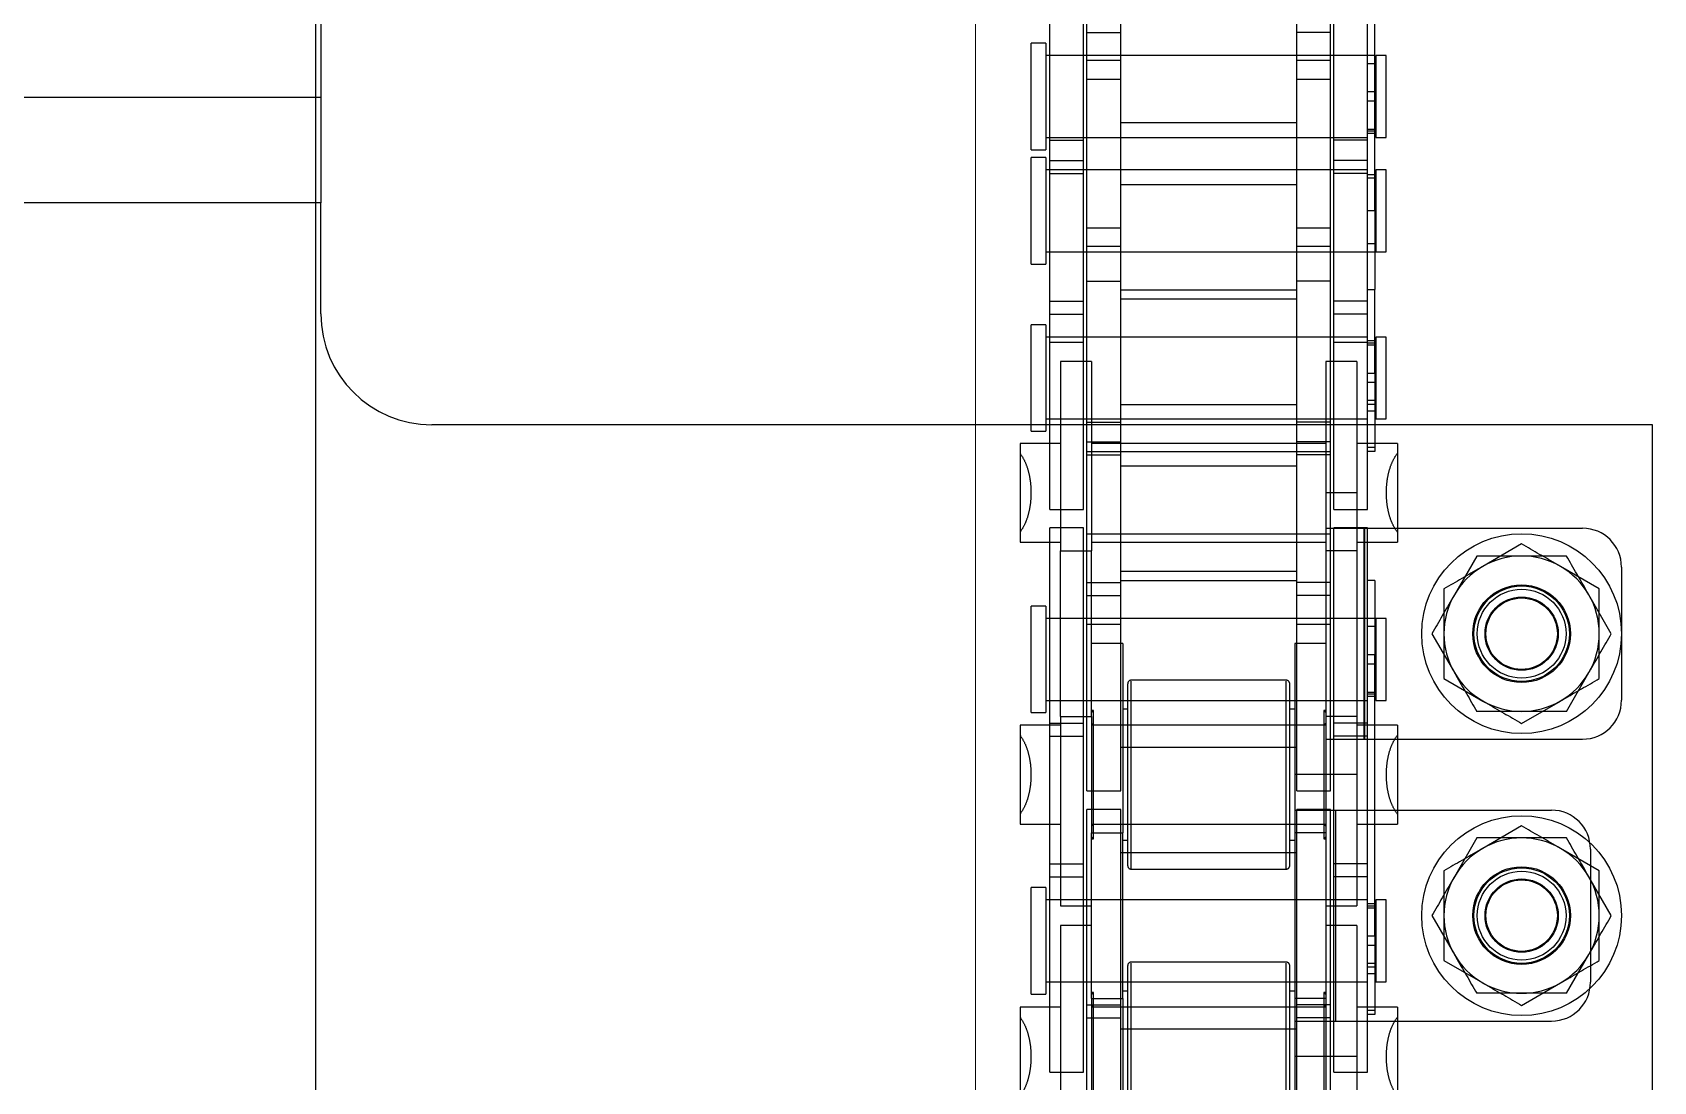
# Model space of a CAD drawing. Header units: metres. Extents: x 0 to 63075, y 0 to 44550.
# Drawn here: x 14159.1 to 14232.2, y 28820.4 to 28867.6 of the extents above; entities that cross this region are included whole.
import ezdxf

# ---------------------------------------------------------------- set-up
doc = ezdxf.new("R2010")
doc.units = ezdxf.units.M
doc.header["$LTSCALE"] = 75
for name, pattern in [('CENTER2', [28.575, 19.05, -3.175, 3.175, -3.175]), ('CENTERX2', [101.6, 63.5, -12.7, 12.7, -12.7]), ('HIDDEN2', [4.7625, 3.175, -1.5875])]:
    doc.linetypes.add(name, pattern=pattern)
for name, color, linetype in [('SC1', 7, 'CENTER2'), ('SDM', 7, 'Continuous'), ('SL1', 8, 'Continuous'), ('SL4', 4, 'Continuous'), ('ST1', 7, 'HIDDEN2')]:
    doc.layers.add(name, color=color, linetype=linetype)

# ---------------------------------------------------------------- blocks, each defined once
blk = doc.blocks.new('A$Ca548c4ee')
at = {"layer": 'SL1'}
for radius, start, end in [(1821.5, 111.633291, 68.366709), (1758, 110.233541, 69.766459), (1758, 110.234334, 69.765666), (1750, 110.330114, 69.669886)]:
    blk.add_arc((5942.121, 7584.469), radius, start, end, dxfattribs=at)
blk = doc.blocks.new('A$Ca53c419a')
at = {"layer": 'SL4'}
for p, q in [((4430.188, 281.235), (4430.188, 300.98)), ((3669.713, 281.235), (4459.469, 281.235))]:
    blk.add_line(p, q, dxfattribs=at)
at = {"layer": 'ST1'}
for p, q in [((4430.188, 281), (4430.188, 421)), ((4434.95, 421), (4434.95, 281)), ((4430.188, 281), (4430.188, 281.235)), ((4425.188, 281), (4430.188, 281)), ((4439.713, 281), (4430.188, 281)), ((4420.188, 221), (4420.188, 276)), ((4393.508, 249.5), (4389.948, 249.5)), ((4393.953, 249.5), (4393.508, 249.5)), ((4393.953, 247.675), (4393.953, 249.5)), ((4402.648, 249.5), (4402.203, 249.5)), ((4402.203, 249.5), (4402.203, 247.675)), ((4406.208, 249.5), (4402.648, 249.5)), ((4406.653, 249.5), (4406.208, 249.5)), ((4406.653, 247.675), (4406.653, 249.5)), ((4415.348, 249.5), (4414.903, 249.5)), ((4414.903, 249.5), (4414.903, 247.675)), ((4418.908, 249.5), (4415.348, 249.5)), ((4419.353, 249.5), (4418.908, 249.5)), ((4419.353, 247.675), (4419.353, 249.5)), ((4394.543, 249), (4399.34, 249)), ((4394.543, 249), (4394.543, 248.342)), ((4399.34, 248.342), (4399.34, 249)), ((4407.222, 249), (4412.019, 249)), ((4407.222, 249), (4407.222, 248.342)), ((4412.019, 248.342), (4412.019, 249)), ((4419.9, 249), (4424.697, 249)), ((4419.9, 249), (4419.9, 248.342)), ((4424.697, 248.342), (4424.697, 249)), ((4427.429, 249), (4432.226, 249)), ((4427.429, 249), (4427.429, 248.342)), ((4432.226, 248.342), (4432.226, 249)), ((4432.578, 249), (4437.375, 249)), ((4432.578, 249), (4432.578, 248.342)), ((4437.375, 248.342), (4437.375, 249)), ((4397.633, 247.675), (4389.106, 247.675)), ((4391.022, 248.157), (4400.404, 248.157)), ((4391.022, 248.157), (4391.022, 246.637)), ((4394.548, 248.342), (4394.543, 248.342)), ((4399.34, 248.342), (4394.548, 248.342)), ((4395.097, 248.342), (4395.097, 233.843)), ((4395.097, 248.157), (4395.097, 246.637)), ((4397.633, 246.275), (4397.633, 247.675)), ((4407.049, 247.675), (4398.523, 247.675)), ((4398.523, 247.675), (4398.523, 246.275)), ((4398.787, 233.843), (4398.787, 248.342)), ((4398.787, 246.637), (4398.787, 248.157)), ((4399.819, 248.157), (4399.819, 246.637)), ((4400.404, 248.157), (4400.404, 246.637)), ((4400.404, 248.157), (4406.743, 248.157)), ((4406.159, 248.157), (4406.159, 246.637)), ((4406.743, 248.157), (4406.743, 246.637)), ((4406.743, 248.157), (4415.54, 248.157)), ((4407.049, 247.675), (4407.049, 246.275)), ((4407.049, 247.675), (4407.049, 246.275)), ((4407.049, 247.675), (4414.506, 247.675)), ((4407.226, 248.342), (4407.222, 248.342)), ((4412.019, 248.342), (4407.226, 248.342)), ((4407.775, 248.342), (4407.775, 233.843)), ((4407.775, 248.157), (4407.775, 246.637)), ((4411.465, 233.843), (4411.465, 248.342)), ((4411.465, 246.637), (4411.465, 248.157)), ((4414.506, 247.675), (4414.506, 246.275)), ((4423.033, 247.675), (4414.506, 247.675)), ((4414.506, 247.675), (4414.506, 246.275)), ((4415.54, 246.637), (4415.54, 248.157)), ((4416.378, 248.157), (4423.908, 248.157)), ((4416.378, 248.157), (4416.378, 246.637)), ((4419.904, 248.342), (4419.9, 248.342)), ((4424.697, 248.342), (4419.904, 248.342)), ((4420.453, 248.342), (4420.453, 233.843)), ((4420.453, 248.157), (4420.453, 246.637)), ((4423.033, 246.275), (4423.033, 247.675)), ((4423.908, 248.157), (4433.003, 248.157)), ((4423.908, 248.157), (4423.908, 246.637)), ((4424.143, 233.843), (4424.143, 248.342)), ((4424.143, 246.637), (4424.143, 248.157)), ((4425.176, 248.157), (4425.176, 246.637)), ((4425.76, 248.157), (4425.76, 246.637)), ((4432.226, 248.342), (4427.429, 248.342)), ((4427.983, 248.342), (4427.983, 233.843)), ((4427.983, 248.157), (4427.983, 246.637)), ((4431.515, 248.157), (4431.515, 246.637)), ((4431.673, 233.843), (4431.673, 248.342)), ((4431.673, 246.637), (4431.673, 248.157)), ((4432.099, 248.157), (4432.099, 246.637)), ((4432.582, 248.342), (4432.578, 248.342)), ((4437.375, 248.342), (4432.582, 248.342)), ((4433.003, 248.157), (4433.003, 246.637)), ((4433.003, 248.157), (4439.353, 248.157)), ((4433.132, 248.342), (4433.132, 233.843)), ((4433.132, 248.157), (4433.132, 246.637)), ((4436.822, 233.843), (4436.822, 248.342)), ((4436.822, 246.637), (4436.822, 248.157)), ((4387.725, 246.485), (4394.065, 246.485)), ((4388.835, 246.186), (4394.62, 246.186)), ((4394.349, 246.275), (4389.106, 246.275)), ((4391.022, 246.637), (4400.404, 246.637)), ((4393.48, 246.485), (4393.48, 244.965)), ((4393.953, 235.725), (4393.953, 246.275)), ((4393.953, 246.186), (4394.042, 246.275)), ((4393.953, 235.814), (4393.953, 246.186)), ((4394.065, 246.485), (4394.065, 244.965)), ((4394.065, 246.485), (4402.862, 246.485)), ((4394.349, 246.275), (4394.349, 244.875)), ((4394.349, 246.275), (4394.349, 244.875)), ((4394.349, 246.275), (4401.806, 246.275)), ((4394.62, 246.186), (4394.531, 246.275)), ((4394.62, 246.186), (4394.62, 246.275)), ((4395.097, 246.485), (4395.097, 244.965)), ((4398.787, 244.965), (4398.787, 246.485)), ((4400.404, 246.637), (4406.743, 246.637)), ((4401.624, 246.275), (4401.535, 246.186)), ((4401.535, 246.275), (4401.535, 246.186)), ((4401.535, 246.186), (4407.32, 246.186)), ((4407.049, 246.275), (4401.806, 246.275)), ((4401.806, 246.275), (4401.806, 244.875)), ((4401.806, 246.275), (4401.806, 244.875)), ((4402.114, 246.275), (4402.203, 246.186)), ((4402.203, 246.275), (4402.203, 235.725)), ((4402.203, 246.186), (4402.203, 235.814)), ((4402.862, 244.965), (4402.862, 246.485)), ((4403.7, 246.485), (4411.208, 246.485)), ((4403.7, 246.485), (4403.7, 244.965)), ((4406.653, 235.725), (4406.653, 246.275)), ((4406.653, 246.186), (4406.742, 246.275)), ((4406.653, 235.814), (4406.653, 246.186)), ((4406.743, 246.637), (4415.54, 246.637)), ((4407.049, 246.275), (4414.506, 246.275)), ((4407.32, 246.186), (4407.231, 246.275)), ((4407.32, 246.186), (4407.32, 246.275)), ((4407.775, 246.485), (4407.775, 244.965)), ((4410.333, 244.875), (4410.333, 246.275)), ((4411.208, 246.485), (4420.303, 246.485)), ((4411.208, 246.485), (4411.208, 244.965)), ((4411.465, 244.965), (4411.465, 246.485)), ((4412.498, 246.485), (4412.498, 244.965)), ((4413.082, 246.485), (4413.082, 244.965)), ((4423.033, 246.275), (4414.506, 246.275)), ((4414.903, 246.275), (4414.903, 235.725)), ((4415.283, 246.485), (4415.283, 244.965)), ((4416.378, 246.637), (4423.908, 246.637)), ((4418.837, 246.485), (4418.837, 244.965)), ((4418.973, 244.965), (4418.973, 246.485)), ((4419.353, 235.725), (4419.353, 246.275)), ((4419.421, 246.485), (4419.421, 244.965)), ((4420.303, 246.485), (4420.303, 244.965)), ((4420.303, 246.485), (4426.653, 246.485)), ((4420.453, 246.485), (4420.453, 244.965)), ((4423.908, 246.637), (4433.003, 246.637)), ((4424.143, 244.965), (4424.143, 246.485)), ((4426.653, 246.485), (4426.653, 244.965)), ((4426.653, 246.485), (4435.748, 246.485)), ((4427.983, 246.485), (4427.983, 244.965)), ((4428.218, 244.965), (4428.218, 246.485)), ((4429.057, 246.485), (4429.057, 244.965)), ((4431.673, 244.965), (4431.673, 246.485)), ((4433.003, 246.637), (4439.353, 246.637)), ((4433.132, 246.485), (4433.132, 244.965)), ((4435.748, 246.485), (4436.608, 246.485)), ((4435.748, 244.965), (4435.748, 246.485)), ((4436.608, 246.485), (4445.703, 246.485)), ((4436.608, 246.485), (4436.608, 244.965)), ((4436.822, 244.965), (4436.822, 246.485)), ((4437.854, 246.485), (4437.854, 244.965)), ((4394.349, 244.875), (4385.823, 244.875)), ((4387.725, 244.965), (4394.065, 244.965)), ((4392.982, 244.965), (4392.982, 237.035)), ((4394.065, 244.965), (4402.862, 244.965)), ((4394.349, 244.875), (4401.806, 244.875)), ((4394.682, 244.65), (4394.682, 244.875)), ((4395.097, 244.965), (4395.097, 237.035)), ((4398.787, 237.035), (4398.787, 244.965)), ((4400.902, 237.035), (4400.902, 244.965)), ((4401.473, 244.875), (4401.473, 244.65)), ((4410.333, 244.875), (4401.806, 244.875)), ((4403.7, 244.965), (4411.208, 244.965)), ((4405.66, 244.965), (4405.66, 237.035)), ((4407.382, 244.65), (4407.382, 244.875)), ((4407.775, 244.965), (4407.775, 237.035)), ((4411.208, 244.965), (4420.303, 244.965)), ((4411.465, 237.035), (4411.465, 244.965)), ((4413.168, 244.965), (4413.168, 237.035)), ((4413.58, 237.035), (4413.58, 244.965)), ((4415.283, 244.965), (4415.283, 237.035)), ((4418.338, 244.965), (4418.338, 237.035)), ((4418.973, 237.035), (4418.973, 244.965)), ((4420.303, 244.965), (4426.653, 244.965)), ((4420.453, 244.965), (4420.453, 237.035)), ((4421.088, 237.035), (4421.088, 244.965)), ((4424.143, 237.035), (4424.143, 244.965)), ((4425.868, 244.965), (4425.868, 237.035)), ((4426.258, 237.035), (4426.258, 244.965)), ((4426.653, 244.965), (4435.748, 244.965)), ((4427.983, 244.965), (4427.983, 237.035)), ((4431.017, 244.965), (4431.017, 237.035)), ((4431.673, 237.035), (4431.673, 244.965)), ((4433.132, 244.965), (4433.132, 237.035)), ((4433.788, 237.035), (4433.788, 244.965)), ((4435.748, 244.965), (4436.608, 244.965)), ((4436.608, 244.965), (4445.703, 244.965)), ((4436.822, 237.035), (4436.822, 244.965)), ((4387.473, 244.495), (4395.935, 244.495)), ((4387.627, 244.65), (4395.827, 244.65)), ((4395.983, 237.505), (4395.983, 244.495)), ((4400.173, 244.495), (4408.635, 244.495)), ((4400.173, 244.495), (4400.173, 237.505)), ((4400.328, 244.65), (4408.527, 244.65)), ((4408.683, 237.505), (4408.683, 244.495)), ((4387.473, 237.505), (4395.935, 237.505)), ((4400.173, 237.505), (4408.635, 237.505)), ((4391.728, 237.125), (4385.823, 237.125)), ((4387.627, 237.35), (4395.827, 237.35)), ((4387.725, 237.035), (4394.065, 237.035)), ((4391.728, 235.725), (4391.728, 237.125)), ((4393.328, 237.125), (4391.728, 237.125)), ((4402.828, 237.125), (4393.328, 237.125)), ((4393.328, 237.125), (4393.328, 235.375)), ((4393.48, 235.515), (4393.48, 237.035)), ((4394.065, 235.515), (4394.065, 237.035)), ((4394.065, 237.035), (4402.862, 237.035)), ((4394.349, 235.725), (4394.349, 237.125)), ((4394.682, 237.125), (4394.682, 237.35)), ((4395.097, 237.035), (4395.097, 235.515)), ((4398.787, 235.515), (4398.787, 237.035)), ((4400.328, 237.35), (4408.527, 237.35)), ((4401.473, 237.35), (4401.473, 237.125)), ((4401.806, 235.725), (4401.806, 237.125)), ((4402.828, 237.125), (4402.828, 235.375)), ((4404.428, 237.125), (4402.828, 237.125)), ((4402.862, 235.515), (4402.862, 237.035)), ((4403.7, 237.035), (4411.208, 237.035)), ((4403.7, 237.035), (4403.7, 235.515)), ((4404.428, 235.725), (4404.428, 237.125)), ((4410.333, 237.125), (4404.428, 237.125)), ((4407.382, 237.125), (4407.382, 237.35)), ((4407.775, 237.035), (4407.775, 235.515)), ((4410.333, 235.725), (4410.333, 237.125)), ((4411.208, 237.035), (4420.303, 237.035)), ((4411.208, 237.035), (4411.208, 235.515)), ((4411.465, 235.515), (4411.465, 237.035)), ((4412.498, 235.515), (4412.498, 237.035)), ((4413.082, 235.515), (4413.082, 237.035)), ((4415.283, 237.035), (4415.283, 235.515)), ((4418.837, 235.515), (4418.837, 237.035)), ((4418.973, 235.515), (4418.973, 237.035)), ((4419.421, 235.515), (4419.421, 237.035)), ((4420.303, 235.515), (4420.303, 237.035)), ((4420.303, 237.035), (4426.653, 237.035)), ((4420.453, 237.035), (4420.453, 235.515)), ((4424.143, 235.515), (4424.143, 237.035)), ((4426.653, 235.515), (4426.653, 237.035)), ((4426.653, 237.035), (4435.748, 237.035)), ((4427.983, 237.035), (4427.983, 235.515)), ((4428.218, 235.515), (4428.218, 237.035)), ((4429.057, 237.035), (4429.057, 235.515)), ((4431.673, 235.515), (4431.673, 237.035)), ((4433.132, 237.035), (4433.132, 235.515)), ((4435.748, 237.035), (4436.608, 237.035)), ((4435.748, 235.515), (4435.748, 237.035)), ((4436.608, 237.035), (4445.703, 237.035)), ((4436.608, 237.035), (4436.608, 235.515)), ((4436.822, 235.515), (4436.822, 237.035)), ((4437.854, 235.515), (4437.854, 237.035)), ((4387.725, 235.515), (4394.065, 235.515)), ((4394.62, 235.814), (4388.835, 235.814)), ((4391.728, 235.725), (4390.128, 235.725)), ((4391.022, 235.363), (4400.404, 235.363)), ((4391.022, 235.363), (4391.022, 233.843)), ((4391.728, 234.325), (4391.728, 235.725)), ((4393.328, 235.725), (4391.728, 235.725)), ((4402.828, 235.725), (4393.328, 235.725)), ((4402.828, 235.375), (4393.328, 235.375)), ((4393.328, 235.375), (4393.328, 225.55)), ((4402.828, 235.288), (4393.328, 235.288)), ((4394.042, 235.725), (4393.953, 235.814)), ((4394.065, 235.515), (4402.862, 235.515)), ((4394.531, 235.725), (4394.62, 235.814)), ((4394.62, 235.725), (4394.62, 235.814)), ((4395.097, 235.363), (4395.097, 233.843)), ((4397.633, 234.325), (4397.633, 235.725)), ((4398.523, 235.725), (4398.523, 234.325)), ((4398.787, 233.843), (4398.787, 235.363)), ((4399.819, 233.843), (4399.819, 235.363)), ((4400.404, 233.843), (4400.404, 235.363)), ((4400.404, 235.363), (4406.743, 235.363)), ((4407.32, 235.814), (4401.535, 235.814)), ((4401.535, 235.814), (4401.535, 235.725)), ((4401.535, 235.814), (4401.624, 235.725)), ((4402.203, 235.814), (4402.114, 235.725)), ((4404.428, 235.725), (4402.828, 235.725)), ((4402.828, 235.375), (4402.828, 225.55)), ((4403.7, 235.515), (4411.208, 235.515)), ((4404.428, 234.325), (4404.428, 235.725)), ((4406.028, 235.725), (4404.428, 235.725)), ((4415.528, 235.725), (4406.028, 235.725)), ((4406.028, 235.725), (4406.028, 233.975)), ((4406.159, 233.843), (4406.159, 235.363)), ((4406.742, 235.725), (4406.653, 235.814)), ((4406.743, 233.843), (4406.743, 235.363)), ((4406.743, 235.363), (4415.54, 235.363)), ((4407.049, 234.325), (4407.049, 235.725)), ((4407.231, 235.725), (4407.32, 235.814)), ((4407.32, 235.725), (4407.32, 235.814)), ((4407.775, 235.363), (4407.775, 233.843)), ((4411.208, 235.515), (4420.303, 235.515)), ((4411.465, 233.511), (4411.465, 235.363)), ((4414.506, 234.325), (4414.506, 235.725)), ((4415.528, 235.725), (4415.528, 233.975)), ((4417.128, 235.725), (4415.528, 235.725)), ((4415.54, 233.843), (4415.54, 235.363)), ((4416.378, 235.363), (4423.908, 235.363)), ((4416.378, 235.363), (4416.378, 233.843)), ((4417.128, 234.325), (4417.128, 235.725)), ((4423.033, 235.725), (4417.128, 235.725)), ((4420.303, 235.515), (4426.653, 235.515)), ((4420.453, 235.363), (4420.453, 233.843)), ((4423.033, 234.325), (4423.033, 235.725)), ((4423.908, 235.363), (4433.003, 235.363)), ((4423.908, 235.363), (4423.908, 233.843)), ((4424.143, 233.843), (4424.143, 235.363)), ((4425.176, 233.843), (4425.176, 235.363)), ((4425.76, 233.843), (4425.76, 235.363)), ((4426.653, 235.515), (4435.748, 235.515)), ((4427.983, 235.363), (4427.983, 233.511)), ((4431.515, 233.843), (4431.515, 235.363)), ((4431.673, 233.843), (4431.673, 235.363)), ((4432.099, 233.843), (4432.099, 235.363)), ((4433.003, 233.843), (4433.003, 235.363)), ((4433.003, 235.363), (4439.353, 235.363)), ((4433.132, 235.363), (4433.132, 233.843)), ((4435.748, 235.515), (4436.608, 235.515)), ((4436.608, 235.515), (4445.703, 235.515)), ((4436.822, 233.511), (4436.822, 235.363)), ((4391.728, 234.325), (4390.128, 234.325)), ((4391.022, 233.843), (4400.404, 233.843)), ((4397.633, 234.325), (4391.728, 234.325)), ((4393.63, 233.511), (4393.63, 233.843)), ((4393.803, 233.511), (4393.803, 233.843)), ((4393.953, 232.5), (4393.953, 234.325)), ((4395.466, 233.843), (4395.466, 233.474)), ((4395.751, 233.511), (4395.751, 233.843)), ((4395.923, 233.511), (4395.923, 233.843)), ((4396.734, 233.511), (4396.734, 233.843)), ((4397.15, 233.511), (4397.15, 233.843)), ((4398.418, 233.474), (4398.418, 233.843)), ((4398.506, 233.511), (4398.506, 233.843)), ((4404.428, 234.325), (4398.523, 234.325)), ((4398.61, 233.511), (4398.61, 233.843)), ((4400.404, 233.843), (4406.743, 233.843)), ((4402.203, 234.325), (4402.203, 232.5)), ((4406.028, 234.325), (4404.428, 234.325)), ((4415.528, 234.325), (4406.028, 234.325)), ((4415.528, 234.013), (4406.028, 234.013)), ((4415.528, 233.975), (4406.028, 233.975)), ((4406.028, 233.975), (4406.028, 224.15)), ((4406.653, 232.5), (4406.653, 234.325)), ((4406.743, 233.843), (4415.54, 233.843)), ((4407.952, 233.511), (4407.952, 233.843)), ((4408.056, 233.511), (4408.056, 233.843)), ((4408.144, 233.843), (4408.144, 233.474)), ((4409.413, 233.511), (4409.413, 233.843)), ((4409.828, 233.511), (4409.828, 233.843)), ((4411.096, 233.474), (4411.096, 233.843)), ((4413.172, 233.511), (4413.172, 233.843)), ((4414.903, 234.325), (4414.903, 232.5)), ((4417.128, 234.325), (4415.528, 234.325)), ((4415.528, 233.975), (4415.528, 224.15)), ((4416.378, 233.843), (4423.908, 233.843)), ((4423.033, 234.325), (4417.128, 234.325)), ((4418.987, 233.511), (4418.987, 233.843)), ((4419.159, 233.511), (4419.159, 233.843)), ((4419.353, 232.5), (4419.353, 234.325)), ((4420.822, 233.843), (4420.822, 233.474)), ((4421.107, 233.511), (4421.107, 233.843)), ((4421.28, 233.511), (4421.28, 233.843)), ((4422.091, 233.511), (4422.091, 233.843)), ((4422.506, 233.511), (4422.506, 233.843)), ((4423.774, 233.474), (4423.774, 233.843)), ((4423.863, 233.511), (4423.863, 233.843)), ((4423.908, 233.843), (4433.003, 233.843)), ((4423.966, 233.511), (4423.966, 233.843)), ((4426.276, 233.843), (4426.276, 233.511)), ((4428.352, 233.843), (4428.352, 233.474)), ((4429.828, 233.511), (4429.828, 233.843)), ((4431.304, 233.474), (4431.304, 233.843)), ((4431.447, 233.511), (4431.447, 233.843)), ((4433.003, 233.843), (4439.353, 233.843)), ((4433.309, 233.511), (4433.309, 233.843)), ((4433.412, 233.511), (4433.412, 233.843)), ((4433.501, 233.843), (4433.501, 233.474)), ((4434.769, 233.511), (4434.769, 233.843)), ((4435.184, 233.511), (4435.184, 233.843)), ((4436.453, 233.474), (4436.453, 233.843)), ((4393.803, 233.511), (4393.63, 233.511)), ((4397.15, 233.511), (4393.803, 233.511)), ((4398.787, 233.474), (4395.097, 233.474)), ((4395.097, 233.474), (4395.097, 233)), ((4397.15, 233.511), (4409.828, 233.511)), ((4398.787, 233), (4398.787, 233.474)), ((4411.465, 233.474), (4407.775, 233.474)), ((4407.775, 233.474), (4407.775, 233)), ((4413.172, 233.511), (4409.828, 233.511)), ((4411.465, 233), (4411.465, 233.474)), ((4419.159, 233.511), (4418.987, 233.511)), ((4422.506, 233.511), (4419.159, 233.511)), ((4424.143, 233.474), (4420.453, 233.474)), ((4420.453, 233.474), (4420.453, 233)), ((4422.506, 233.511), (4426.276, 233.511)), ((4424.143, 233), (4424.143, 233.474)), ((4429.828, 233.511), (4426.276, 233.511)), ((4431.673, 233.474), (4427.983, 233.474)), ((4427.983, 233.474), (4427.983, 233)), ((4429.828, 233.511), (4442.528, 233.511)), ((4431.673, 233), (4431.673, 233.474)), ((4436.822, 233.474), (4433.132, 233.474)), ((4433.132, 233.474), (4433.132, 233)), ((4436.822, 233), (4436.822, 233.474)), ((4393.508, 232.5), (4389.948, 232.5)), ((4393.953, 232.5), (4393.508, 232.5)), ((4395.097, 233), (4398.787, 233)), ((4402.648, 232.5), (4402.203, 232.5)), ((4406.208, 232.5), (4402.648, 232.5)), ((4406.653, 232.5), (4406.208, 232.5)), ((4407.775, 233), (4411.465, 233)), ((4415.348, 232.5), (4414.903, 232.5)), ((4418.908, 232.5), (4415.348, 232.5)), ((4419.353, 232.5), (4418.908, 232.5)), ((4420.453, 233), (4424.143, 233)), ((4427.983, 233), (4431.673, 233)), ((4433.132, 233), (4436.822, 233)), ((4398.078, 230.941), (4396.328, 229.931)), ((4410.778, 230.941), (4409.028, 229.931)), ((4396.057, 230.4), (4395.046, 228.65)), ((4408.757, 230.4), (4407.746, 228.65)), ((4401.578, 228.921), (4399.828, 229.931)), ((4414.278, 228.921), (4412.528, 229.931)), ((4402.119, 226.9), (4401.109, 228.65)), ((4414.819, 226.9), (4413.809, 228.65)), ((4394.036, 226.9), (4395.046, 225.15)), ((4406.736, 226.9), (4407.746, 225.15)), ((4400.098, 223.4), (4401.109, 225.15)), ((4412.798, 223.4), (4413.809, 225.15)), ((4394.578, 224.879), (4396.328, 223.869)), ((4407.278, 224.879), (4409.028, 223.869)), ((4401.078, 223.8), (4395.078, 223.8)), ((4398.078, 222.859), (4399.828, 223.869)), ((4410.778, 222.859), (4412.528, 223.869)), ((4413.778, 222.4), (4407.778, 222.4)), ((4312.468, 221), (4420.188, 221))]:
    blk.add_line(p, q, dxfattribs=at)
for centre, radius in [((4398.078, 226.9), 4.5), ((4410.778, 226.9), 4.5), ((4398.078, 226.9), 2.2), ((4398.078, 226.9), 2.15), ((4398.078, 226.9), 2), ((4410.778, 226.9), 2.2), ((4410.778, 226.9), 2.15), ((4410.778, 226.9), 2), ((4398.078, 226.9), 1.65), ((4398.078, 226.9), 1.61), ((4410.778, 226.9), 1.65), ((4410.778, 226.9), 1.61)]:
    blk.add_circle(centre, radius, dxfattribs=at)
for centre, radius, start, end in [((4425.188, 276), 5, 90, 180), ((4395.827, 244.495), 0.155, 0, 89.99999), ((4400.328, 244.495), 0.155, 90, 180), ((4408.527, 244.495), 0.155, 0, 90), ((4395.827, 237.505), 0.155, 270.00001, 0), ((4400.328, 237.505), 0.155, 180, 270), ((4408.527, 237.505), 0.155, 270, 360), ((4398.078, 226.9), 3.5, 90, 150), ((4398.078, 226.9), 3.5, 30, 90), ((4410.778, 226.9), 3.5, 90, 150), ((4410.778, 226.9), 3.5, 30, 90), ((4398.078, 226.9), 3.5, 150, 210), ((4398.078, 226.9), 3.5, 330, 30), ((4410.778, 226.9), 3.5, 150, 210), ((4410.778, 226.9), 3.5, 330, 30), ((4395.078, 225.55), 1.75, 180, 270), ((4398.078, 226.9), 3.5, 210, 270), ((4398.078, 226.9), 3.5, 270, 330), ((4401.078, 225.55), 1.75, 270, 0), ((4410.778, 226.9), 3.5, 210, 270), ((4410.778, 226.9), 3.5, 270, 330), ((4407.778, 224.15), 1.75, 180, 270), ((4413.778, 224.15), 1.75, 270, 0)]:
    blk.add_arc(centre, radius, start, end, dxfattribs=at)
for points, knots in [([(4393.508, 249.5), (4393.396, 249.428), (4393.177, 249.286), (4392.737, 249.129), (4392.248, 249.029), (4391.728, 248.996), (4391.207, 249.029), (4390.718, 249.129), (4390.278, 249.286), (4390.059, 249.428), (4389.948, 249.5)], [0, 0, 0, 0, 0.130043, 0.255982, 0.379107, 0.5, 0.620893, 0.744018, 0.869957, 1, 1, 1, 1]), ([(4406.208, 249.5), (4406.096, 249.428), (4405.877, 249.286), (4405.437, 249.129), (4404.948, 249.029), (4404.428, 248.996), (4403.907, 249.029), (4403.418, 249.129), (4402.978, 249.286), (4402.759, 249.428), (4402.648, 249.5)], [0, 0, 0, 0, 0.130043, 0.255982, 0.379107, 0.5, 0.620893, 0.744018, 0.869957, 1, 1, 1, 1]), ([(4418.908, 249.5), (4418.796, 249.428), (4418.577, 249.286), (4418.137, 249.129), (4417.648, 249.029), (4417.128, 248.996), (4416.607, 249.029), (4416.118, 249.129), (4415.678, 249.286), (4415.459, 249.428), (4415.348, 249.5)], [0, 0, 0, 0, 0.130043, 0.255982, 0.379107, 0.5, 0.620893, 0.744018, 0.869957, 1, 1, 1, 1]), ([(4389.948, 232.5), (4390.059, 232.572), (4390.278, 232.714), (4390.718, 232.871), (4391.207, 232.971), (4391.728, 233.004), (4392.248, 232.971), (4392.737, 232.871), (4393.177, 232.714), (4393.396, 232.572), (4393.508, 232.5)], [0, 0, 0, 0, 0.130043, 0.255982, 0.379107, 0.5, 0.620893, 0.744018, 0.869957, 1, 1, 1, 1]), ([(4402.648, 232.5), (4402.759, 232.572), (4402.978, 232.714), (4403.418, 232.871), (4403.907, 232.971), (4404.428, 233.004), (4404.948, 232.971), (4405.437, 232.871), (4405.877, 232.714), (4406.096, 232.572), (4406.208, 232.5)], [0, 0, 0, 0, 0.130043, 0.255982, 0.379107, 0.5, 0.620893, 0.744018, 0.869957, 1, 1, 1, 1]), ([(4415.348, 232.5), (4415.459, 232.572), (4415.678, 232.714), (4416.118, 232.871), (4416.607, 232.971), (4417.128, 233.004), (4417.648, 232.971), (4418.137, 232.871), (4418.577, 232.714), (4418.796, 232.572), (4418.908, 232.5)], [0, 0, 0, 0, 0.130043, 0.255982, 0.379107, 0.5, 0.620893, 0.744018, 0.869957, 1, 1, 1, 1]), ([(4399.828, 229.931), (4399.786, 229.955), (4399.195, 230.296), (4398.616, 230.631), (4398.078, 230.941)], [0, 0, 0, 0, 0.070174, 1, 1, 1, 1]), ([(4412.528, 229.931), (4412.486, 229.955), (4411.895, 230.296), (4411.316, 230.631), (4410.778, 230.941)], [0, 0, 0, 0, 0.070174, 1, 1, 1, 1]), ([(4398.078, 230.4), (4397.926, 230.4), (4397.242, 230.4), (4396.575, 230.4), (4396.057, 230.4)], [0, 0, 0, 0, 0.221869, 1, 1, 1, 1]), ([(4400.098, 230.4), (4399.968, 230.4), (4399.31, 230.4), (4398.626, 230.4), (4398.078, 230.4)], [0, 0, 0, 0, 0.198275, 1, 1, 1, 1]), ([(4401.109, 228.65), (4401.085, 228.691), (4400.743, 229.282), (4400.409, 229.862), (4400.098, 230.4)], [0, 0, 0, 0, 0.070174, 1, 1, 1, 1]), ([(4410.778, 230.4), (4410.626, 230.4), (4409.942, 230.4), (4409.275, 230.4), (4408.757, 230.4)], [0, 0, 0, 0, 0.221869, 1, 1, 1, 1]), ([(4412.798, 230.4), (4412.668, 230.4), (4412.01, 230.4), (4411.326, 230.4), (4410.778, 230.4)], [0, 0, 0, 0, 0.198275, 1, 1, 1, 1]), ([(4413.809, 228.65), (4413.785, 228.691), (4413.443, 229.282), (4413.109, 229.862), (4412.798, 230.4)], [0, 0, 0, 0, 0.070174, 1, 1, 1, 1]), ([(4396.328, 229.931), (4396.286, 229.907), (4395.695, 229.566), (4395.116, 229.232), (4394.578, 228.921)], [0, 0, 0, 0, 0.070174, 1, 1, 1, 1]), ([(4409.028, 229.931), (4408.986, 229.907), (4408.395, 229.566), (4407.816, 229.232), (4407.278, 228.921)], [0, 0, 0, 0, 0.070174, 1, 1, 1, 1]), ([(4395.046, 228.65), (4395.022, 228.609), (4394.681, 228.018), (4394.347, 227.438), (4394.036, 226.9)], [0, 0, 0, 0, 0.070174, 1, 1, 1, 1]), ([(4394.578, 226.9), (4394.578, 227.084), (4394.578, 227.768), (4394.578, 228.434), (4394.578, 228.921)], [0, 0, 0, 0, 0.268634, 1, 1, 1, 1]), ([(4401.578, 226.9), (4401.578, 227.084), (4401.578, 227.768), (4401.578, 228.434), (4401.578, 228.921)], [0, 0, 0, 0, 0.268634, 1, 1, 1, 1]), ([(4407.746, 228.65), (4407.722, 228.609), (4407.381, 228.018), (4407.047, 227.438), (4406.736, 226.9)], [0, 0, 0, 0, 0.070174, 1, 1, 1, 1]), ([(4407.278, 226.9), (4407.278, 227.084), (4407.278, 227.768), (4407.278, 228.434), (4407.278, 228.921)], [0, 0, 0, 0, 0.268634, 1, 1, 1, 1]), ([(4414.278, 226.9), (4414.278, 227.084), (4414.278, 227.768), (4414.278, 228.434), (4414.278, 228.921)], [0, 0, 0, 0, 0.268634, 1, 1, 1, 1]), ([(4394.578, 224.879), (4394.578, 225.049), (4394.578, 225.708), (4394.578, 226.392), (4394.578, 226.9)], [0, 0, 0, 0, 0.257551, 1, 1, 1, 1]), ([(4401.109, 225.15), (4401.133, 225.191), (4401.474, 225.782), (4401.808, 226.362), (4402.119, 226.9)], [0, 0, 0, 0, 0.070174, 1, 1, 1, 1]), ([(4401.578, 224.879), (4401.578, 225.049), (4401.578, 225.708), (4401.578, 226.392), (4401.578, 226.9)], [0, 0, 0, 0, 0.257551, 1, 1, 1, 1]), ([(4407.278, 224.879), (4407.278, 225.049), (4407.278, 225.708), (4407.278, 226.392), (4407.278, 226.9)], [0, 0, 0, 0, 0.257551, 1, 1, 1, 1]), ([(4413.809, 225.15), (4413.833, 225.191), (4414.174, 225.782), (4414.508, 226.362), (4414.819, 226.9)], [0, 0, 0, 0, 0.070174, 1, 1, 1, 1]), ([(4414.278, 224.879), (4414.278, 225.049), (4414.278, 225.708), (4414.278, 226.392), (4414.278, 226.9)], [0, 0, 0, 0, 0.257551, 1, 1, 1, 1]), ([(4395.046, 225.15), (4395.07, 225.109), (4395.412, 224.518), (4395.746, 223.938), (4396.057, 223.4)], [0, 0, 0, 0, 0.070174, 1, 1, 1, 1]), ([(4407.746, 225.15), (4407.77, 225.109), (4408.112, 224.518), (4408.446, 223.938), (4408.757, 223.4)], [0, 0, 0, 0, 0.070174, 1, 1, 1, 1]), ([(4399.828, 223.869), (4399.869, 223.893), (4400.46, 224.234), (4401.039, 224.568), (4401.578, 224.879)], [0, 0, 0, 0, 0.0701742, 1, 1, 1, 1]), ([(4412.528, 223.869), (4412.569, 223.893), (4413.16, 224.234), (4413.739, 224.568), (4414.278, 224.879)], [0, 0, 0, 0, 0.0701742, 1, 1, 1, 1]), ([(4396.328, 223.869), (4396.369, 223.845), (4396.96, 223.504), (4397.539, 223.169), (4398.078, 222.859)], [0, 0, 0, 0, 0.070174, 1, 1, 1, 1]), ([(4409.028, 223.869), (4409.069, 223.845), (4409.66, 223.504), (4410.239, 223.169), (4410.778, 222.859)], [0, 0, 0, 0, 0.070174, 1, 1, 1, 1]), ([(4396.057, 223.4), (4396.575, 223.4), (4397.242, 223.4), (4397.926, 223.4), (4398.078, 223.4)], [0, 0, 0, 0, 0.778131, 1, 1, 1, 1]), ([(4398.078, 223.4), (4398.626, 223.4), (4399.31, 223.4), (4399.968, 223.4), (4400.098, 223.4)], [0, 0, 0, 0, 0.801725, 1, 1, 1, 1]), ([(4408.757, 223.4), (4409.275, 223.4), (4409.942, 223.4), (4410.626, 223.4), (4410.778, 223.4)], [0, 0, 0, 0, 0.778131, 1, 1, 1, 1]), ([(4410.778, 223.4), (4411.326, 223.4), (4412.01, 223.4), (4412.668, 223.4), (4412.798, 223.4)], [0, 0, 0, 0, 0.801725, 1, 1, 1, 1])]:
    blk.add_open_spline(points, degree=3, knots=knots, dxfattribs=at)

msp = doc.modelspace()

# ---------------------------------------------------------------- linework, layer by layer
at = {"layer": 'SC1', "color": 7, "linetype": 'CENTERX2', "lineweight": 9}
msp.add_line((14201.634, 27472.705), (14201.634, 41728.877), dxfattribs=at)

# ---------------------------------------------------------------- block references
at = {"layer": 'SDM'}
msp.add_blockref('A$Ca548c4ee', (8259.513, 22668.364), dxfattribs=at)
at = {"layer": 'SDM', "rotation": 90}
msp.add_blockref('A$Ca53c419a', (14453.134, 24429.769), dxfattribs=at)

doc.saveas('drawing.dxf')
